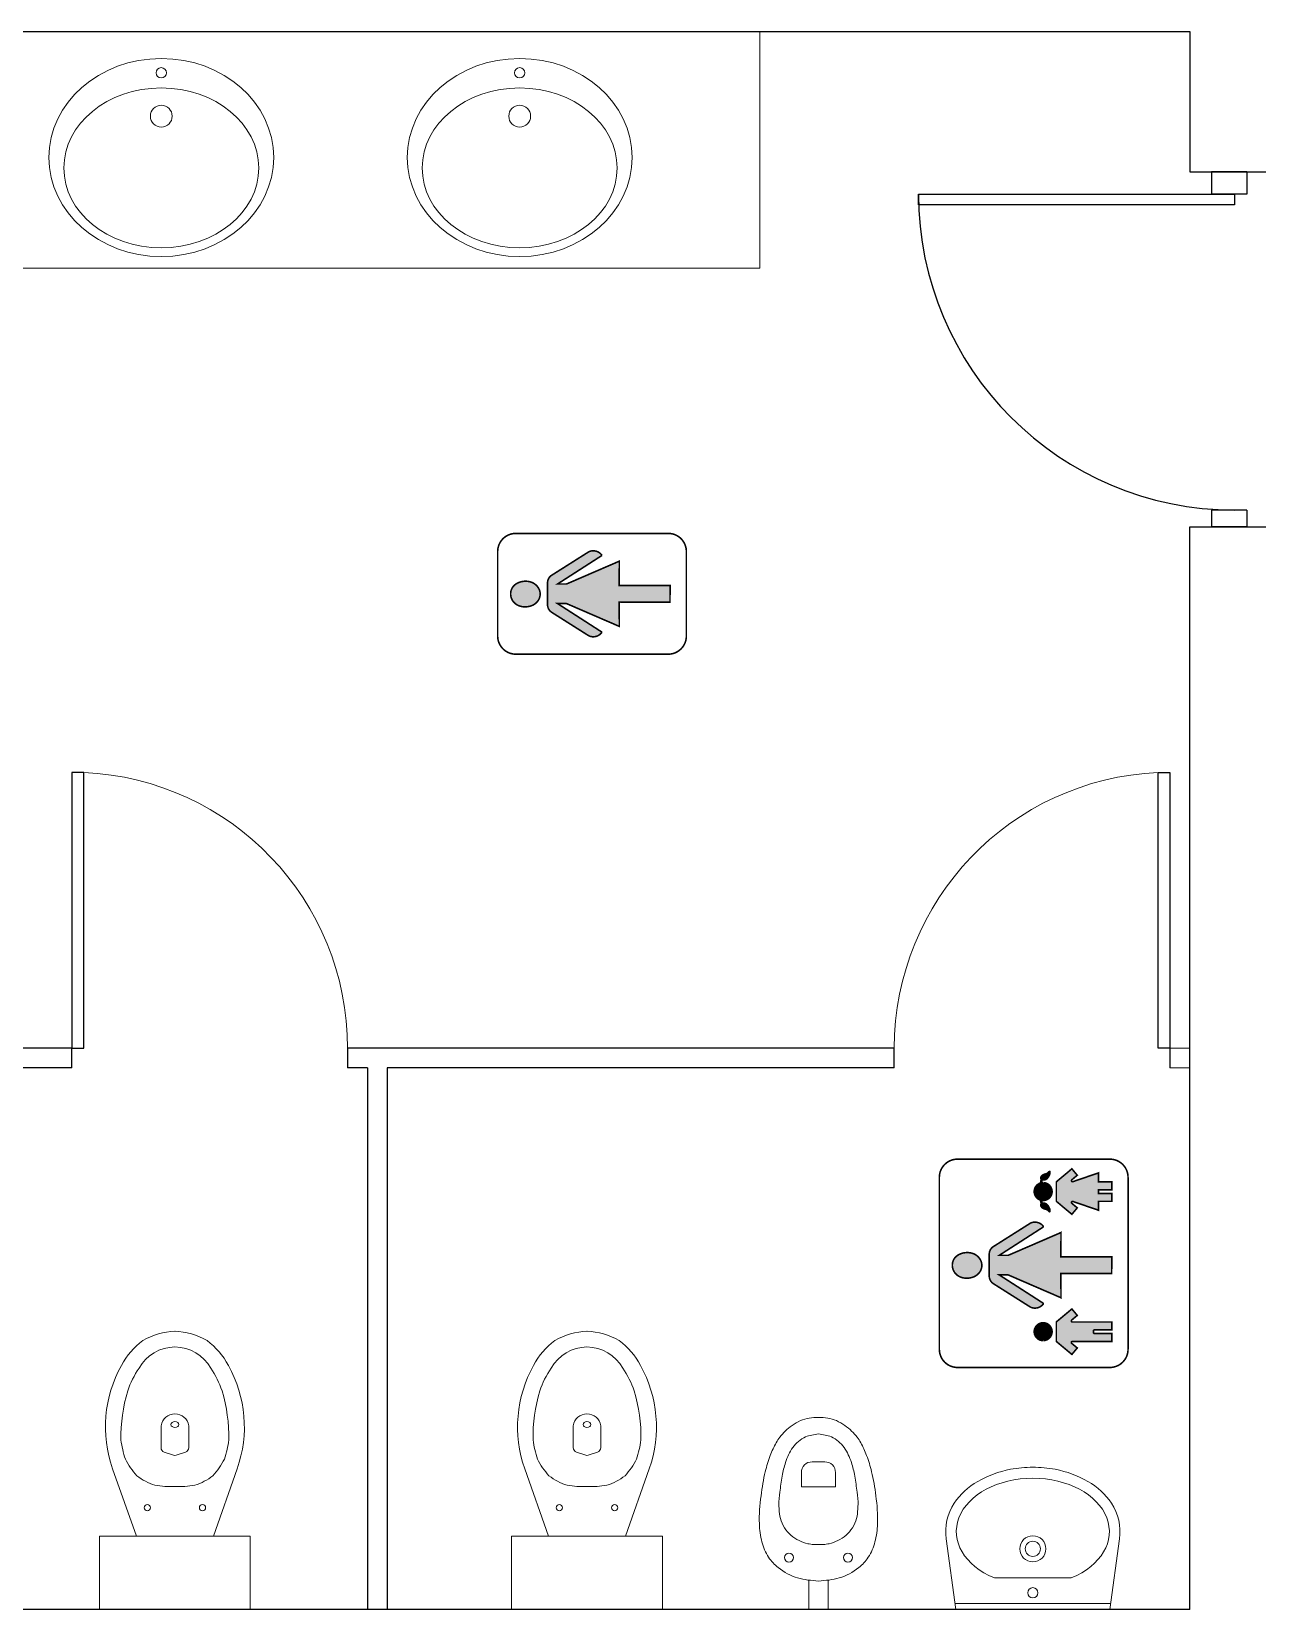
# Model space of a CAD drawing. Header units: inches. Extents: x -2770 to 3095, y -2847 to 3009.
# Drawn here: x 38.742 to 40.296, y 107.887 to 109.887 of the extents above; entities that cross this region are included whole.
import ezdxf

# ---------------------------------------------------------------- set-up
doc = ezdxf.new("R2010")
doc.units = ezdxf.units.IN
doc.header["$LTSCALE"] = 0.1
doc.header["$MEASUREMENT"] = 0
for name, color, linetype, lineweight in [('ARREDI attrezzature - furniture', 175, 'Continuous', 9), ('PORTE finestre - doors windows', 252, 'Continuous', 5), ('SIMBOLI bagno MF - bathroom symbols', 7, 'Continuous', 9), ('www.archweb.com', 2, 'Continuous', 5)]:
    doc.layers.add(name, color=color, linetype=linetype, lineweight=lineweight)
for name, color, linetype in [('MURATURA sezioni - wall sections', 7, 'Continuous'), ('PORTE - doors', 2, 'Continuous'), ('SEZIONI medie - small sections', 2, 'Continuous')]:
    doc.layers.add(name, color=color, linetype=linetype)

# ---------------------------------------------------------------- blocks, each defined once
blk = doc.blocks.new('wc - toilet - hr79aw25')
at = {"layer": 'ARREDI attrezzature - furniture'}
for p, q in [((208.8394196400752, 188.0793311576591), (209.0102710246178, 188.0189905126396)), ((208.7858194434432, 187.9564011399235), (208.7303908720134, 187.9564011399235)), ((208.8052789029027, 187.9246443831663), (208.7971707947947, 187.9482930318156)), ((208.7858194434432, 187.8864011399238), (208.7303908720134, 187.8864011399238)), ((208.8052789029027, 187.9181578966801), (208.7971707947947, 187.8945092480318)), ((208.8394196400752, 187.7634711221873), (209.0102710246178, 187.8238117672069))]:
    blk.add_line(p, q, dxfattribs=at)
for points in [[(208.4903782395452, 187.9210119997771, -0.11053532905566), (208.5143885888303, 188.0029413903232, -0.1078485681055612), (208.5775113351176, 188.0569100495588, -0.2157051437300019), (208.8394196400752, 188.0793311576591, -0.1354356764874474)], [(208.5306969748092, 187.9214011399237, -0.2676332337645757), (208.5847742485259, 188.0124011399231, -0.07321322533278223), (208.6421160049033, 188.0409040730503, -0.07627122349713159), (208.7665279687101, 188.0582894175924, -0.04877656405505085), (208.8148908720143, 188.046974823472, -0.06896676380324965), (208.8572975384816, 188.0178192813766, -0.08761817210637547), (208.8814653798911, 187.9720201211359, -0.0495298298855326), (208.8843908720139, 187.9214011399237)], [(208.4903782395452, 187.9217902800703, 0.11053532905566), (208.5143885888303, 187.8398608895233, 0.1078485681055612), (208.5775113351176, 187.7858922302877, 0.2157051437300019), (208.8394196400752, 187.7634711221873, 0.1354356764874474)], [(208.5306969748092, 187.9214011399237, 0.2676332337645757), (208.5847742485259, 187.8304011399233, 0.07321322533278223), (208.6421160049033, 187.8018982067971, 0.07627122349713159), (208.7665279687101, 187.784512862255, 0.04877656405505085), (208.8148908720143, 187.7958274563745, 0.06896676380324965), (208.8572975384816, 187.8249829984708, 0.08761817210637547), (208.8814653798911, 187.8707821587115, 0.0495298298855326), (208.8843908720139, 187.9214011399237)]]:
    blk.add_lwpolyline(points, format="xyb", dxfattribs=at)
blk.add_lwpolyline([(209.1961908720152, 188.1125122686045), (209.1961908720152, 187.7302900112428), (209.0102710246178, 187.7302900112428), (209.0102710246178, 188.1125122686045)], close=True, dxfattribs=at)
for centre in [(208.938390872014, 187.9914011399234), (208.938390872014, 187.8514011399231)]:
    blk.add_circle(centre, 0.008, dxfattribs=at)
for centre, radius, start, end in [((208.7358075386803, 187.9214011399237), 0.03541666666666667, 98.797410709983, 261.202589290017), ((208.7858194434432, 187.9444011399229), 0.012, 18.92464441604108, 90), ((208.7958194434434, 187.9214011399237), 0.01, 341.0753555839589, 18.92464441604108), ((208.7858194434432, 187.8984011399235), 0.012, 270, 341.0753555839589)]:
    blk.add_arc(centre, radius, start, end, dxfattribs=at)
at = {"layer": 'ARREDI attrezzature - furniture', "extrusion": (0, 0, -1)}
blk.add_ellipse((208.727466257071, 187.9214011399237), major_axis=(1.290993372281309e-13, 0.01000000000021828), ratio=0.7499999999772626, start_param=3.141592653602896, end_param=9.424777960782482, dxfattribs=at)
blk = doc.blocks.new('wc bambini - children - ul78aw25')
at = {"layer": 'ARREDI attrezzature - furniture'}
for p, q in [((209.470527017736, 188.4984303653139), (209.3961908772031, 188.4984303653139)), ((209.7072058254895, 188.4303994907221), (209.7072058254895, 188.5169842402025)), ((209.7072058254895, 188.5169842402025), (209.7430943115117, 188.5169842402025)), ((209.7704704071434, 188.4577755863538), (209.7704704071434, 188.4896081445709)), ((209.470527017736, 188.4489533656107), (209.3961908772864, 188.4489533656107)), ((209.7072058254895, 188.4303994907221), (209.7430943115117, 188.4303994907221))]:
    blk.add_line(p, q, dxfattribs=at)
for centre in [(209.5275833127804, 188.5485303998652), (209.5275833127804, 188.3988533310595)]:
    blk.add_circle(centre, 0.01121176331478722, dxfattribs=at)
for centre, start, end in [((209.7430943115117, 188.4896081445709), 0, 90), ((209.7430943115117, 188.4577755863538), 270, 0)]:
    blk.add_arc(centre, 0.02737609563168558, start, end, dxfattribs=at)
for points in [[(209.4681675275071, 188.4736918654619), (209.4760877626936, 188.5265413666117), (209.5023129017921, 188.5757369422926), (209.5285380408907, 188.6001004705503), (209.5674074852135, 188.616967426334), (209.6133014963399, 188.623526827564), (209.6844992015142, 188.6192572556059), (209.7454505396986, 188.6085279673468), (209.7867051755522, 188.5957685622838), (209.8188766519476, 188.5808810833602), (209.8326411799859, 188.5718840533375), (209.8484245734523, 188.5577456734257), (209.8625562065585, 188.5406695122048), (209.8748525267706, 188.5191864796504), (209.8814830079833, 188.4970929765919), (209.8830736549806, 188.4736918654626)], [(209.8411815423098, 188.4736918654623), (209.8335051232399, 188.5064521951892), (209.8064841649375, 188.5387083773714), (209.7690233021933, 188.5571405194509), (209.734325924821, 188.5657421325893), (209.6937945227749, 188.5715790174551), (209.661246522914, 188.5740365832336), (209.6507780800189, 188.5734198658073), (209.6267562794775, 188.570341993945), (209.6031129852223, 188.5595898446087), (209.5846896077804, 188.5439225637152), (209.5705649853614, 188.5224183979559), (209.5628885662914, 188.5009142321966), (209.56073918878, 188.4858614092043), (209.56073918878, 188.4736918654623)], [(209.4681675275071, 188.4736918654623), (209.4760877626937, 188.4208423643126), (209.5023129017923, 188.3716467886317), (209.5285380408909, 188.3472832603741), (209.5674074852138, 188.3304163045905), (209.6133014963401, 188.3238569033605), (209.6844992015145, 188.3281264753187), (209.7454505396989, 188.338855763578), (209.7867051755524, 188.351615168641), (209.8188766519478, 188.3665026475647), (209.8326411799861, 188.3754996775874), (209.8484245734524, 188.3896380574993), (209.8625562065586, 188.4067142187201), (209.8748525267707, 188.4281972512745), (209.8814830079833, 188.450290754333), (209.8830736549806, 188.4736918654623)], [(209.8411815423098, 188.4736918654623), (209.8335051232399, 188.4409315357355), (209.8064841649375, 188.4086753535532), (209.7690233021933, 188.3902432114738), (209.734325924821, 188.3816415983354), (209.6937945227749, 188.3758047134696), (209.661246522914, 188.373347147691), (209.6507780800189, 188.3739638651173), (209.6267562794775, 188.3770417369797), (209.6031129852223, 188.387793886316), (209.5846896077804, 188.4034611672095), (209.5705649853614, 188.4249653329688), (209.5628885662914, 188.4464694987281), (209.56073918878, 188.4615223217203), (209.56073918878, 188.4736918654623)]]:
    blk.add_spline(points, degree=3, dxfattribs=at)
blk = doc.blocks.new('lavabo bambino - washbasin for children - ku51aw25')
at = {"layer": 'ARREDI attrezzature - furniture'}
for p, q in [((209.3961908776431, 188.1255580965946), (209.5754805169386, 188.1497864593986)), ((209.3961908776431, 187.7345950080982), (209.3961908776431, 188.1255580965946)), ((209.4111908776431, 187.7325679782961), (209.4111908776431, 188.1275851263967)), ((209.476466926652, 187.8326391091666), (209.476466926652, 188.0275139955261)), ((209.3961908776431, 187.7345950080982), (209.5754805169386, 187.7103666452942))]:
    blk.add_line(p, q, dxfattribs=at)
for centre, radius in [((209.5499083527574, 187.9300765523464), 0.0331239307235478), ((209.4385216538067, 187.9300765523464), 0.01287388744344753), ((209.5499083527574, 187.9300765523464), 0.01912589857687408)]:
    blk.add_circle(centre, radius, dxfattribs=at)
blk.add_ellipse((209.5935277601802, 187.9300765523464), major_axis=(-1.187978620782781e-17, -0.1940116320248251), ratio=0.6977498259646806, start_param=5.23855858548205, end_param=10.46940468246692, dxfattribs=at)
for points in [[(209.5754805169386, 188.1497864593986), (209.6065579881501, 188.1540780463172), (209.6388974073568, 188.1472188804323), (209.7095627695626, 188.1001999222619), (209.739910548872, 188.046589351253), (209.7549410846712, 187.9682342188443), (209.756641978473, 187.9491541729519), (209.756564076301, 187.9300765523464)], [(209.5754805169386, 187.7103666452942), (209.6065579881501, 187.7060750583756), (209.6388974073568, 187.7129342242605), (209.7095627695626, 187.759953182431), (209.739910548872, 187.8135637534398), (209.7549410846712, 187.8919188858485), (209.756641978473, 187.9109989317409), (209.756564076301, 187.9300765523464)]]:
    blk.add_open_spline(points, degree=3, knots=[6.179534879305331, 6.179534879305331, 6.179534879305331, 6.179534879305331, 6.717838661672852, 6.717838661672852, 7.58568924589436, 7.58568924589436, 7.85421153473782, 7.85421153473782, 7.85421153473782, 7.85421153473782], dxfattribs=at)
blk = doc.blocks.new('porta - door - bi86aw25')
at = {"layer": 'PORTE - doors', "color": 2}
for p, q in [((-0.407796000975523, 0.7356992525462545), (-0.407796000975523, 1.625699252546241)), ((-0.407796000975523, 1.625699252546241), (-0.3777960009754935, 1.625699252546241)), ((-0.3777960009754935, 1.625699252546241), (-0.3777960009754935, 0.7356992525462545)), ((-1.2677960009755, 0.8006992525462522), (-1.315165703706043, 0.8006992525462522)), ((-1.315165703706043, 0.7006992525462579), (-1.315165703706043, 0.8006992525462522)), ((-1.2677960009755, 0.7006992525462579), (-1.267796000975443, 0.8006992525462522)), ((-0.3777960009754935, 0.7006992525462579), (-0.3777960009754935, 0.8006992525462522)), ((-0.3151657037060432, 0.8006992525462523), (-0.3777960009754935, 0.8006992525462522)), ((-0.3151657037060431, 0.7006992525462579), (-0.3151657037060431, 0.8006992525462522)), ((-0.3777960009754935, 0.7356992525462545), (-0.407796000975523, 0.7356992525462545)), ((-1.2677960009755, 0.7006992525462579), (-1.315165703706043, 0.7006992525462579)), ((-0.3151657037060432, 0.700699252546258), (-0.3777960009754935, 0.7006992525462579))]:
    blk.add_line(p, q, dxfattribs=at)
at = {"layer": 'PORTE - doors', "color": 251}
blk.add_arc((-0.3777960009754932, 0.7356992525462542), 0.8899999999999866, 90.00000000000001, 180, dxfattribs=at)
blk = doc.blocks.new('simbolo bagno donna - bathroom symbol for woman ©Archweb')
at = {"layer": 'SIMBOLI bagno MF - bathroom symbols', "true_color": 0x919191, "transparency": 33554687}
h = blk.add_hatch(color=252, dxfattribs=at)
h.dxf.hatch_style = 1
h.paths.add_polyline_path([(211.9957991380709, 189.1123829886561), (211.9957991380709, 189.135208398534), (212.0682457642215, 189.0225442275824, 0.358912145257926), (212.0775654850999, 189.0558617284591), (212.0180155933373, 189.1499966181522, 0.2571400307765803), (211.9986312812227, 189.1606714113306), (211.9431985476432, 189.1606714113306, 0.2571400307765803), (211.9238142355286, 189.1499966181522), (211.8642643437659, 189.0558617284591, 0.3589121452579233), (211.8735840646444, 189.0225442275824), (211.946030690795, 189.135208398534), (211.946030690795, 189.1123829886561), (211.888206319105, 188.9785753636397), (211.9499870951741, 188.9791840412364), (211.9498856489081, 188.8501443907277), (211.9919443601487, 188.8499151879414), (211.9918427336918, 188.9791840412364), (212.0536235097609, 188.9785753636397)])
h.paths.add_polyline_path([(212.0024530515057, 189.2219885813763), (212.0018210387206, 189.2259263477092), (212.0008605939855, 189.2297708885811), (211.99957692296, 189.233479818591), (211.9979752313042, 189.2370107523378), (211.9960607246778, 189.2403213044201), (211.993838608741, 189.2433690894371), (211.9913140891534, 189.2461117219874), (211.9885036325974, 189.248499238029), (211.9854810696032, 189.2504709920936), (211.9822899539163, 189.2520262664232), (211.9789673073862, 189.2531711090177), (211.9755501518627, 189.2539115678774), (211.9720755091952, 189.2542536910025), (211.9685804012334, 189.2542035263934), (211.9651018498269, 189.25376712205), (211.9616768768252, 189.2529505259727), (211.958342504078, 189.2517597861615), (211.9551357534349, 189.2502009506168), (211.9520936467454, 189.2482800673387), (211.9492532058592, 189.2460031843274), (211.9466514526258, 189.2433763495829), (211.9443254088949, 189.2404056111059), (211.9423242668508, 189.2371233449928), (211.9406904325599, 189.2336142818159), (211.9394199412844, 189.2299227528865), (211.9385074031037, 189.226091113469), (211.9379474280969, 189.2221617188277), (211.9377346263431, 189.2181769242267), (211.9378636079216, 189.2141790849304), (211.9383289829117, 189.2102105562028), (211.9391253613924, 189.2063136933084), (211.940247353443, 189.2025308515114), (211.9416895691427, 189.1989043860759), (211.9434466185706, 189.1954766522663), (211.9455131118059, 189.1922900053469), (211.947883658928, 189.1893868005817), (211.9505528700159, 189.1868093932351), (211.9534776869465, 189.1845896815659), (211.9565931521851, 189.1827406901469), (211.9598618670695, 189.1812766141443), (211.9632464335434, 189.1802116488326), (211.9667094535507, 189.1795599894863), (211.9702363291608, 189.1793343728402), (211.9737601180705, 189.1795601098181), (211.9772174027639, 189.180220218189), (211.980595475581, 189.1812962677506), (211.9838594478997, 189.1827684073685), (211.986974431098, 189.1846167859088), (211.9899055365539, 189.1868215522375), (211.9926178756453, 189.1893628552202), (211.9950765597502, 189.1922208437231), (211.9972437709642, 189.1953742778356), (211.9990565403076, 189.1987778311632), (212.0005044380815, 189.2023848568377), (212.0015926699459, 189.2061529694582), (212.0023264415606, 189.2100397836234), (212.0027109585855, 189.2140029139323), (212.0027514266806, 189.2179999749836)])
at = {"layer": 'SIMBOLI bagno MF - bathroom symbols', "const_width": 0.004}
for points in [[(211.8178099798871, 189.2411216721276, -0.4142135623730951), (211.8638520160677, 189.2871637083082), (212.0779779929891, 189.2871637083082, -0.4142135623730563), (212.1240200291697, 189.2411216721276), (212.1240200291697, 188.8547017954089, -0.4142135623730951), (212.0779779929891, 188.8086597592284), (211.8638520160677, 188.8086597592284, -0.4142135623730951), (211.8178099798871, 188.8547017954089), (211.8178099798871, 189.2411216721276, -0.4142135623730951)], [(211.9957991380709, 189.1123829886561), (211.9957991380709, 189.135208398534), (212.0682457642215, 189.0225442275824, 0.3589121452579266), (212.0775654850999, 189.0558617284591), (212.0180155933373, 189.1499966181522, 0.2571400307765264), (211.9986312812227, 189.1606714113306), (211.9431985476432, 189.1606714113306, 0.2571400307765265), (211.9238142355286, 189.1499966181522), (211.8642643437659, 189.0558617284591, 0.3589121452579239), (211.8735840646444, 189.0225442275824), (211.946030690795, 189.135208398534), (211.946030690795, 189.1123829886561), (211.888206319105, 188.9785753636397), (211.9499870951741, 188.9791840412364), (211.9498856489081, 188.8501443907277), (211.9919443601487, 188.8499151879414), (211.9918427336918, 188.9791840412364), (212.0536235097609, 188.9785753636397)]]:
    blk.add_lwpolyline(points, format="xyb", close=True, dxfattribs=at)
blk.add_lwpolyline([(211.9702585101227, 189.1793357937719), (211.9737601180705, 189.1795601098181), (211.9772174027639, 189.180220218189), (211.980595475581, 189.1812962677506), (211.9838594478997, 189.1827684073685), (211.986974431098, 189.1846167859088), (211.9899055365539, 189.1868215522375), (211.9926178756453, 189.1893628552202), (211.9950765597502, 189.1922208437231), (211.9972437709642, 189.1953742778356), (211.9990565403076, 189.1987778311632), (212.0005044380815, 189.2023848568377), (212.0015926699459, 189.2061529694582), (212.0023264415606, 189.2100397836234), (212.0027109585855, 189.2140029139323), (212.0027514266806, 189.2179999749836), (212.0024530515057, 189.2219885813763), (212.0018210387206, 189.2259263477092), (212.0008605939855, 189.2297708885811), (211.99957692296, 189.233479818591), (211.9979752313042, 189.2370107523378), (211.9960607246778, 189.2403213044201), (211.993838608741, 189.2433690894371), (211.9913140891534, 189.2461117219874), (211.9885036325974, 189.248499238029), (211.9854810696032, 189.2504709920936), (211.9822899539163, 189.2520262664232), (211.9789673073862, 189.2531711090177), (211.9755501518627, 189.2539115678774), (211.9720755091952, 189.2542536910025), (211.9685804012334, 189.2542035263934), (211.9651018498269, 189.25376712205), (211.9616768768252, 189.2529505259727), (211.958342504078, 189.2517597861615), (211.9551357534349, 189.2502009506168), (211.9520936467454, 189.2482800673387), (211.9492532058592, 189.2460031843274), (211.9466514526258, 189.2433763495829), (211.9443254088949, 189.2404056111059), (211.9423242668508, 189.2371233449928), (211.9406904325599, 189.2336142818159), (211.9394199412844, 189.2299227528865), (211.9385074031037, 189.226091113469), (211.9379474280969, 189.2221617188277), (211.9377346263431, 189.2181769242267), (211.9378636079216, 189.2141790849304), (211.9383289829117, 189.2102105562028), (211.9391253613924, 189.2063136933084), (211.940247353443, 189.2025308515114), (211.9416895691427, 189.1989043860759), (211.9434466185706, 189.1954766522663), (211.9455131118059, 189.1922900053469), (211.947883658928, 189.1893868005817), (211.9505528700159, 189.1868093932351), (211.9534776869465, 189.1845896815659), (211.9565931521851, 189.1827406901469), (211.9598618670695, 189.1812766141443), (211.9632464335434, 189.1802116488326), (211.9667094535507, 189.1795599894863), (211.9702135290352, 189.1793358313798)], dxfattribs=at)
blk = doc.blocks.new('simbolo bagno donna e bambini - bathroom symbol for woman and children ©Archweb')
at = {"layer": 'SIMBOLI bagno MF - bathroom symbols', "true_color": 0x919191, "transparency": 33554687}
h = blk.add_hatch(color=252, dxfattribs=at)
h.dxf.hatch_style = 1
h.paths.add_polyline_path([(210.2977012991885, 188.1134576398205), (210.2960996075327, 188.1169885735673), (210.2941851009063, 188.1202991256496), (210.2919629849694, 188.1233469106666), (210.2894384653819, 188.1260895432169), (210.2866280088259, 188.1284770592585), (210.2836054458317, 188.1304488133231), (210.2804143301447, 188.1320040876527), (210.2770916836147, 188.1331489302472), (210.2736745280912, 188.1338893891069), (210.2701998854237, 188.134231512232), (210.2667047774619, 188.1341813476229), (210.2632262260554, 188.1337449432795), (210.2598012530537, 188.1329283472022), (210.2564668803065, 188.131737607391), (210.2532601296633, 188.1301787718463), (210.2502180229739, 188.1282578885682), (210.2473775820876, 188.1259810055569), (210.2447758288543, 188.1233541708124), (210.2424497851233, 188.1203834323354), (210.2404486430793, 188.1171011662223), (210.2388148087884, 188.1135921030454), (210.2375443175129, 188.109900574116), (210.2366317793322, 188.1060689346985), (210.2360718043253, 188.1021395400572), (210.2358590025716, 188.0981547454562), (210.2359879841501, 188.0941569061599), (210.2364533591401, 188.0901883774323), (210.2372497376209, 188.0862915145379), (210.2383717296715, 188.0825086727409), (210.2398139453711, 188.0788822073054), (210.241570994799, 188.0754544734958), (210.2436374880344, 188.0722678265764), (210.2460080351564, 188.0693646218112), (210.2486772462443, 188.0667872144646), (210.251602063175, 188.0645675027953), (210.2547175284136, 188.0627185113764), (210.2579862432979, 188.0612544353738), (210.2613708097719, 188.0601894700621), (210.2648338297792, 188.0595378107158), (210.2683607053892, 188.0593121940697), (210.271884494299, 188.0595379310476), (210.2753417789924, 188.0601980394185), (210.2787198518095, 188.06127408898), (210.2819838241282, 188.062746228598), (210.2850988073265, 188.0645946071383), (210.2880299127824, 188.0667993734669), (210.2907422518738, 188.0693406764497), (210.2932009359787, 188.0721986649526), (210.2953681471927, 188.0753520990651), (210.2971809165361, 188.0787556523927), (210.29862881431, 188.0823626780672), (210.2997170461744, 188.0861307906877), (210.3004508177891, 188.0900176048529), (210.300835334814, 188.0939807351618), (210.3008758029091, 188.0979777962131), (210.3005774277342, 188.1019664026058), (210.2999454149491, 188.1059041689387), (210.298984970214, 188.1097487098106)])
h = blk.add_hatch(color=252, dxfattribs=at)
h.dxf.hatch_style = 1
h.paths.add_polyline_path([(210.2939235142994, 187.9923608098856), (210.2939235142994, 188.0151862197635), (210.36637014045, 187.9025220488119, 0.3589121452579266), (210.3756898613284, 187.9358395496886), (210.3161399695657, 188.0299744393817, 0.2571400307765803), (210.2967556574512, 188.04064923256), (210.2413229238717, 188.04064923256, 0.2571400307765803), (210.2219386117571, 188.0299744393817), (210.1623887199944, 187.9358395496886, 0.3589121452579233), (210.1717084408729, 187.9025220488119), (210.2441550670235, 188.0151862197635), (210.2441550670235, 187.9923608098856), (210.1863306953335, 187.8585531848692), (210.2481114714026, 187.8591618624659), (210.2480100251366, 187.7301222119572), (210.2900687363772, 187.7298930091709), (210.2899671099203, 187.8591618624659), (210.3517478859894, 187.8585531848692)])
h = blk.add_hatch(color=252, dxfattribs=at)
h.dxf.hatch_style = 1
h.paths.add_polyline_path([(210.0784697167826, 187.9039453842352, 1), (210.1221312865977, 187.9039453842352, 1)])
h = blk.add_hatch(color=252, dxfattribs=at)
h.dxf.hatch_style = 1
h.paths.add_polyline_path([(210.4336993012967, 187.9039453842352, 1), (210.4773608711118, 187.9039453842352, 1)])
h = blk.add_hatch(color=252, dxfattribs=at)
h.dxf.hatch_style = 1
h.paths.add_polyline_path([(210.426047297331, 187.9043928403071), (210.4258584180544, 187.9065571697009), (210.4321349429217, 187.9079774554743, -0.0276800567743951), (210.4316829714057, 187.9104490253606), (210.4248167416017, 187.9088952979854), (210.4238242769836, 187.9093136932991), (210.4228265181946, 187.9096737246056), (210.4223239990577, 187.9098136150037), (210.421818171064, 187.9099170278973), (210.4211532997897, 187.909984981451), (210.4207941484611, 187.9099858673566), (210.4202772002395, 187.9099445004614), (210.4197605091771, 187.9098563255058), (210.4192470735506, 187.9097251521052), (210.4187398916371, 187.9095547898748), (210.4182419617138, 187.9093490484301), (210.4177562820575, 187.9091117373865), (210.4172858509453, 187.9088466663594), (210.416995521127, 187.9086650951475), (210.4164012086514, 187.908247341321), (210.4159881176131, 187.9079170415686), (210.4152175486726, 187.9072008087879), (210.4145171277895, 187.9064177645571), (210.4138820516148, 187.9055767483774), (210.413232556159, 187.904560123461), (210.4127891649461, 187.903756402237), (210.4123253450018, 187.9027967244153), (210.4119154242237, 187.901818693417), (210.4115587717077, 187.9008334373832), (210.411152740229, 187.899481904734), (210.4110013422261, 187.8988849830589), (210.4107769931153, 187.8979316652481), (210.410545910571, 187.8969837512097), (210.410271969743, 187.8960326801816), (210.4099190457808, 187.8950698914022), (210.4097016761089, 187.8945814276177), (210.4094510138346, 187.8940868241096), (210.4091625433518, 187.8935850107828), (210.4088317490541, 187.893074917542), (210.4083866987527, 187.8924684195825), (210.4080271420112, 187.892026260583), (210.4070740435715, 187.890955815249), (210.4060974239684, 187.889906947695), (210.4056410649829, 187.8894047113016), (210.4052277512093, 187.8889247962125), (210.4048737911485, 187.8884728447142), (210.4045954933015, 187.8880544990931), (210.4044898141147, 187.8878596917009), (210.4044091661692, 187.8876754016355), (210.4043555880276, 187.8875023341826), (210.4043311182525, 187.887341194628), (210.4043377954066, 187.8871926882575), (210.4043776580524, 187.8870575203569), (210.4044527447525, 187.886936396212), (210.4046154384769, 187.8867952273689), (210.4047164409905, 187.8867390221713), (210.4049045880332, 187.8866630140344), (210.405124594949, 187.8866009051545), (210.4053714655787, 187.8865515895932), (210.4059258133428, 187.8864869146707), (210.4065276620516, 187.8864601417577), (210.4069611993919, 187.8864592810258), (210.4077288404732, 187.886487672943), (210.4088567172141, 187.886600848685), (210.4099203644165, 187.8867900050481), (210.4109313125568, 187.8870459350065), (210.4119010921117, 187.8873594315344), (210.4128412335575, 187.8877212876059), (210.413763267371, 187.8881222961952), (210.414549266504, 187.8884908526165), (210.4165106046194, 187.8894891248167), (210.4174206737083, 187.8899998806236), (210.4183214872819, 187.890543983126), (210.419209041136, 187.8911250315695), (210.4200793310663, 187.8917466251993), (210.4205151813142, 187.8920803622082), (210.4217481816582, 187.8931227882514), (210.4225282784433, 187.8938764045865), (210.4232573891721, 187.8946711591867), (210.4239243992739, 187.8955051077188), (210.4245181941782, 187.8963763058499), (210.4250276593146, 187.897282809247), (210.4254416801125, 187.8982226735771), (210.4255828739432, 187.8986221318562), (210.4257500015614, 187.8991938847578), (210.4259560309936, 187.9001933200704), (210.4260741182588, 187.9012169688614), (210.4261189203849, 187.902260795551), (210.4261050943997, 187.9033207645595)])
h = blk.add_hatch(color=252, dxfattribs=at)
h.dxf.hatch_style = 1
h.paths.add_polyline_path([(210.4850128750775, 187.9043928403071), (210.4852017543541, 187.9065571697009), (210.4789252294867, 187.9079774554743, 0.0276800567743951), (210.4793772010028, 187.9104490253606), (210.4862434308067, 187.9088952979854), (210.4872358954249, 187.9093136932991), (210.4882336542138, 187.9096737246056), (210.4887361733507, 187.9098136150037), (210.4892420013444, 187.9099170278973), (210.4899068726187, 187.909984981451), (210.4902660239473, 187.9099858673566), (210.4907829721689, 187.9099445004614), (210.4912996632314, 187.9098563255058), (210.4918130988579, 187.9097251521052), (210.4923202807713, 187.9095547898748), (210.4928182106947, 187.9093490484301), (210.493303890351, 187.9091117373865), (210.4937743214632, 187.9088466663594), (210.4940646512814, 187.9086650951475), (210.4946589637571, 187.908247341321), (210.4950720547954, 187.9079170415686), (210.4958426237359, 187.9072008087879), (210.496543044619, 187.9064177645571), (210.4971781207936, 187.9055767483774), (210.4978276162494, 187.904560123461), (210.4982710074623, 187.903756402237), (210.4987348274066, 187.9027967244153), (210.4991447481848, 187.901818693417), (210.4995014007007, 187.9008334373832), (210.4999074321795, 187.899481904734), (210.5000588301824, 187.8988849830589), (210.5002831792931, 187.8979316652481), (210.5005142618374, 187.8969837512097), (210.5007882026655, 187.8960326801816), (210.5011411266276, 187.8950698914022), (210.5013584962995, 187.8945814276177), (210.5016091585738, 187.8940868241096), (210.5018976290567, 187.8935850107828), (210.5022284233544, 187.893074917542), (210.5026734736557, 187.8924684195825), (210.5030330303973, 187.892026260583), (210.503986128837, 187.890955815249), (210.5049627484401, 187.889906947695), (210.5054191074256, 187.8894047113016), (210.5058324211992, 187.8889247962125), (210.5061863812599, 187.8884728447142), (210.5064646791069, 187.8880544990931), (210.5065703582937, 187.8878596917009), (210.5066510062392, 187.8876754016355), (210.5067045843808, 187.8875023341826), (210.5067290541559, 187.887341194628), (210.5067223770019, 187.8871926882575), (210.5066825143561, 187.8870575203569), (210.5066074276559, 187.886936396212), (210.5064447339315, 187.8867952273689), (210.506343731418, 187.8867390221713), (210.5061555843752, 187.8866630140344), (210.5059355774594, 187.8866009051545), (210.5056887068297, 187.8865515895932), (210.5051343590657, 187.8864869146707), (210.5045325103569, 187.8864601417577), (210.5040989730166, 187.8864592810258), (210.5033313319352, 187.886487672943), (210.5022034551943, 187.886600848685), (210.501139807992, 187.8867900050481), (210.5001288598516, 187.8870459350065), (210.4991590802967, 187.8873594315344), (210.4982189388509, 187.8877212876059), (210.4972969050375, 187.8881222961952), (210.4965109059044, 187.8884908526165), (210.4945495677891, 187.8894891248167), (210.4936394987002, 187.8899998806236), (210.4927386851265, 187.890543983126), (210.4918511312724, 187.8911250315695), (210.4909808413421, 187.8917466251993), (210.4905449910943, 187.8920803622082), (210.4893119907503, 187.8931227882514), (210.4885318939651, 187.8938764045865), (210.4878027832363, 187.8946711591867), (210.4871357731346, 187.8955051077188), (210.4865419782302, 187.8963763058499), (210.4860325130938, 187.897282809247), (210.4856184922959, 187.8982226735771), (210.4854772984652, 187.8986221318562), (210.485310170847, 187.8991938847578), (210.4851041414148, 187.9001933200704), (210.4849860541496, 187.9012169688614), (210.4849412520235, 187.902260795551), (210.4849550780088, 187.9033207645595)])
h = blk.add_hatch(color=252, dxfattribs=at)
h.dxf.hatch_style = 1
h.paths.add_polyline_path([(210.1260845338032, 187.8692341589481, 0.222281454358791), (210.1232018311202, 187.8705823126233), (210.1003005016902, 187.8705823126234), (210.0773991722601, 187.8705823126233, 0.2222814543587724), (210.0745164695771, 187.8692341589481), (210.0426435719154, 187.8310764973015), (210.0589968769334, 187.8174166660965), (210.0707499375119, 187.8314872195061, -0.7010412850654251), (210.0756425753779, 187.8297126396228), (210.0756425753779, 187.7300076105641), (210.0956425753779, 187.7300076105641), (210.0956425753778, 187.7736445902703, -0.4142135623732859), (210.0984107180232, 187.7764127329156), (210.1021902853572, 187.7764127329156, -0.4142135623732859), (210.1049584280025, 187.7736445902703), (210.1049584280024, 187.7300076105641), (210.1249584280025, 187.7300076105641), (210.1249584280025, 187.8297126396228, -0.7010412850654277), (210.1298510658685, 187.8314872195061), (210.1416041264469, 187.8174166660965), (210.1579574314649, 187.8310764973015)])
h = blk.add_hatch(color=252, dxfattribs=at)
h.dxf.hatch_style = 1
h.paths.add_polyline_path([(210.4813141183173, 187.8692341589481, 0.2222814543587721), (210.4784314156343, 187.8705823126233), (210.4555300862042, 187.8705823126234), (210.4326287567741, 187.8705823126233, 0.2222814543587915), (210.4297460540912, 187.8692341589481), (210.3978731564295, 187.8310764973015), (210.4142264614475, 187.8174166660965), (210.4257114886765, 187.8311663347856, -0.8320302125962599), (210.430454605219, 187.8284942939963), (210.408099510289, 187.7632663516466), (210.4308721598919, 187.7632663516466), (210.4308721598919, 187.7300076105641), (210.4508721598919, 187.7300076105641), (210.4508721598919, 187.7632663516466), (210.4601880125165, 187.7632663516466), (210.4601880125165, 187.7300076105641), (210.4801880125165, 187.7300076105641), (210.4801880125165, 187.7632663516466), (210.5029606621194, 187.7632663516466), (210.4806055671895, 187.8284942939963, -0.8320302125962601), (210.485348683732, 187.8311663347856), (210.496833710961, 187.8174166660965), (210.5131870159789, 187.8310764973015)])
at = {"layer": 'SIMBOLI bagno MF - bathroom symbols', "const_width": 0.004}
for points in [[(210.0096101068919, 188.1210994933571, -0.4142135623730951), (210.0556521430725, 188.1671415295377), (210.4916733580843, 188.1671415295377, -0.4142135623730563), (210.5377153942648, 188.1210994933571), (210.5377153942648, 187.7346796166384, -0.4142135623730951), (210.4916733580843, 187.6886375804579), (210.0556521430725, 187.6886375804579, -0.4142135623730951), (210.0096101068919, 187.7346796166384), (210.0096101068919, 188.1210994933571, -0.4142135623730951)], [(210.2939235142994, 187.9923608098856), (210.2939235142994, 188.0151862197635), (210.3649056745774, 187.9047994886622, 0.4563985018933627), (210.3686119222846, 187.9042658109981, 0.3297017365689119), (210.3756898613284, 187.9358395496886), (210.3161399695657, 188.0299744393816, 0.2571400307765264), (210.2967556574512, 188.04064923256), (210.2413229238716, 188.04064923256, 0.2571400307765265), (210.2219386117571, 188.0299744393816), (210.1623887199944, 187.9358395496886, 0.3297017365672069), (210.1694666590382, 187.9042658109981, 0.4563985018918557), (210.1731729067454, 187.9047994886622), (210.2441550670235, 188.0151862197635), (210.2441550670235, 187.9923608098856), (210.1863306953335, 187.8585531848692), (210.2481114714026, 187.8591618624659), (210.2480100251366, 187.7301222119572), (210.2900687363772, 187.7298930091709), (210.2899671099203, 187.8591618624659), (210.3517478859894, 187.8585531848692)]]:
    blk.add_lwpolyline(points, format="xyb", close=True, dxfattribs=at)
for points in [[(210.2683828863512, 188.0593136150014), (210.271884494299, 188.0595379310476), (210.2753417789924, 188.0601980394185), (210.2787198518095, 188.06127408898), (210.2819838241282, 188.062746228598), (210.2850988073265, 188.0645946071383), (210.2880299127824, 188.0667993734669), (210.2907422518738, 188.0693406764497), (210.2932009359787, 188.0721986649526), (210.2953681471927, 188.0753520990651), (210.2971809165361, 188.0787556523927), (210.29862881431, 188.0823626780672), (210.2997170461744, 188.0861307906877), (210.3004508177891, 188.0900176048529), (210.300835334814, 188.0939807351618), (210.3008758029091, 188.0979777962131), (210.3005774277342, 188.1019664026058), (210.2999454149491, 188.1059041689387), (210.298984970214, 188.1097487098106), (210.2977012991885, 188.1134576398205), (210.2960996075327, 188.1169885735673), (210.2941851009063, 188.1202991256496), (210.2919629849694, 188.1233469106666), (210.2894384653819, 188.1260895432169), (210.2866280088259, 188.1284770592585), (210.2836054458317, 188.1304488133231), (210.2804143301447, 188.1320040876527), (210.2770916836147, 188.1331489302472), (210.2736745280912, 188.1338893891069), (210.2701998854237, 188.134231512232), (210.2667047774619, 188.1341813476229), (210.2632262260554, 188.1337449432795), (210.2598012530537, 188.1329283472022), (210.2564668803065, 188.131737607391), (210.2532601296633, 188.1301787718463), (210.2502180229739, 188.1282578885682), (210.2473775820876, 188.1259810055569), (210.2447758288543, 188.1233541708124), (210.2424497851233, 188.1203834323354), (210.2404486430793, 188.1171011662223), (210.2388148087884, 188.1135921030454), (210.2375443175129, 188.109900574116), (210.2366317793322, 188.1060689346985), (210.2360718043253, 188.1021395400572), (210.2358590025716, 188.0981547454562), (210.2359879841501, 188.0941569061599), (210.2364533591401, 188.0901883774323), (210.2372497376209, 188.0862915145379), (210.2383717296715, 188.0825086727409), (210.2398139453711, 188.0788822073054), (210.241570994799, 188.0754544734958), (210.2436374880344, 188.0722678265764), (210.2460080351564, 188.0693646218112), (210.2486772462443, 188.0667872144646), (210.251602063175, 188.0645675027953), (210.2547175284136, 188.0627185113764), (210.2579862432979, 188.0612544353738), (210.2613708097719, 188.0601894700621), (210.2648338297792, 188.0595378107158), (210.2683379052637, 188.0593136526093)], [(210.4330355689439, 187.9107550983996), (210.4248167416017, 187.9088952979854), (210.4238242769836, 187.9093136932991), (210.4228265181946, 187.9096737246056), (210.4223239990577, 187.9098136150037), (210.421818171064, 187.9099170278973), (210.4211532997897, 187.909984981451), (210.4207941484611, 187.9099858673566), (210.4202772002395, 187.9099445004614), (210.4197605091771, 187.9098563255058), (210.4192470735506, 187.9097251521052), (210.4187398916371, 187.9095547898748), (210.4182419617138, 187.9093490484301), (210.4177562820575, 187.9091117373865), (210.4172858509453, 187.9088466663594), (210.416995521127, 187.9086650951475), (210.4164012086514, 187.908247341321), (210.4159881176131, 187.9079170415686), (210.4152175486726, 187.9072008087879), (210.4145171277895, 187.9064177645571), (210.4138820516148, 187.9055767483774), (210.413232556159, 187.904560123461), (210.4127891649461, 187.903756402237), (210.4123253450018, 187.9027967244153), (210.4119154242237, 187.901818693417), (210.4115587717077, 187.9008334373832), (210.411152740229, 187.899481904734), (210.4110013422261, 187.8988849830589), (210.4107769931153, 187.8979316652481), (210.410545910571, 187.8969837512097), (210.410271969743, 187.8960326801816), (210.4099190457808, 187.8950698914022), (210.4097016761089, 187.8945814276177), (210.4094510138346, 187.8940868241096), (210.4091625433518, 187.8935850107828), (210.4088317490541, 187.893074917542), (210.4083866987527, 187.8924684195825), (210.4080271420112, 187.892026260583), (210.4070740435715, 187.890955815249), (210.4060974239684, 187.889906947695), (210.4056410649829, 187.8894047113016), (210.4052277512093, 187.8889247962125), (210.4048737911485, 187.8884728447142), (210.4045954933015, 187.8880544990931), (210.4044898141147, 187.8878596917009), (210.4044091661692, 187.8876754016355), (210.4043555880276, 187.8875023341826), (210.4043311182525, 187.887341194628), (210.4043377954066, 187.8871926882575), (210.4043776580524, 187.8870575203569), (210.4044527447525, 187.886936396212), (210.4046154384769, 187.8867952273689), (210.4047164409905, 187.8867390221713), (210.4049045880332, 187.8866630140344), (210.405124594949, 187.8866009051545), (210.4053714655787, 187.8865515895932), (210.4059258133428, 187.8864869146707), (210.4065276620516, 187.8864601417577), (210.4069611993919, 187.8864592810258), (210.4077288404732, 187.886487672943), (210.4088567172141, 187.886600848685), (210.4099203644165, 187.8867900050481), (210.4109313125568, 187.8870459350065), (210.4119010921117, 187.8873594315344), (210.4128412335575, 187.8877212876059), (210.413763267371, 187.8881222961952), (210.414549266504, 187.8884908526165), (210.4165106046194, 187.8894891248167), (210.4174206737083, 187.8899998806236), (210.4183214872819, 187.890543983126), (210.419209041136, 187.8911250315695), (210.4200793310663, 187.8917466251993), (210.4205151813142, 187.8920803622082), (210.4217481816582, 187.8931227882514), (210.4225282784433, 187.8938764045865), (210.4232573891721, 187.8946711591867), (210.4239243992739, 187.8955051077188), (210.4245181941782, 187.8963763058499), (210.4250276593146, 187.897282809247), (210.4254416801125, 187.8982226735771), (210.4255828739432, 187.8986221318562), (210.4257500015614, 187.8991938847578), (210.4259560309936, 187.9001933200704), (210.4260741182588, 187.9012169688614), (210.4261189203849, 187.902260795551), (210.4261050943997, 187.9033207645595), (210.426047297331, 187.9043928403071), (210.4258584180544, 187.9065571697009), (210.4334777642646, 187.9082813163033)], [(210.4780246034645, 187.9107550983996), (210.4862434308067, 187.9088952979854), (210.4872358954249, 187.9093136932991), (210.4882336542138, 187.9096737246056), (210.4887361733507, 187.9098136150037), (210.4892420013444, 187.9099170278973), (210.4899068726187, 187.909984981451), (210.4902660239473, 187.9099858673566), (210.4907829721689, 187.9099445004614), (210.4912996632314, 187.9098563255058), (210.4918130988579, 187.9097251521052), (210.4923202807713, 187.9095547898748), (210.4928182106947, 187.9093490484301), (210.493303890351, 187.9091117373865), (210.4937743214632, 187.9088466663594), (210.4940646512814, 187.9086650951475), (210.4946589637571, 187.908247341321), (210.4950720547954, 187.9079170415686), (210.4958426237359, 187.9072008087879), (210.496543044619, 187.9064177645571), (210.4971781207936, 187.9055767483774), (210.4978276162494, 187.904560123461), (210.4982710074623, 187.903756402237), (210.4987348274066, 187.9027967244153), (210.4991447481848, 187.901818693417), (210.4995014007007, 187.9008334373832), (210.4999074321795, 187.899481904734), (210.5000588301824, 187.8988849830589), (210.5002831792931, 187.8979316652481), (210.5005142618374, 187.8969837512097), (210.5007882026655, 187.8960326801816), (210.5011411266276, 187.8950698914022), (210.5013584962995, 187.8945814276177), (210.5016091585738, 187.8940868241096), (210.5018976290567, 187.8935850107828), (210.5022284233544, 187.893074917542), (210.5026734736557, 187.8924684195825), (210.5030330303973, 187.892026260583), (210.503986128837, 187.890955815249), (210.5049627484401, 187.889906947695), (210.5054191074256, 187.8894047113016), (210.5058324211992, 187.8889247962125), (210.5061863812599, 187.8884728447142), (210.5064646791069, 187.8880544990931), (210.5065703582937, 187.8878596917009), (210.5066510062392, 187.8876754016355), (210.5067045843808, 187.8875023341826), (210.5067290541559, 187.887341194628), (210.5067223770019, 187.8871926882575), (210.5066825143561, 187.8870575203569), (210.5066074276559, 187.886936396212), (210.5064447339315, 187.8867952273689), (210.506343731418, 187.8867390221713), (210.5061555843752, 187.8866630140344), (210.5059355774594, 187.8866009051545), (210.5056887068297, 187.8865515895932), (210.5051343590657, 187.8864869146707), (210.5045325103569, 187.8864601417577), (210.5040989730166, 187.8864592810258), (210.5033313319352, 187.886487672943), (210.5022034551943, 187.886600848685), (210.501139807992, 187.8867900050481), (210.5001288598516, 187.8870459350065), (210.4991590802967, 187.8873594315344), (210.4982189388509, 187.8877212876059), (210.4972969050375, 187.8881222961952), (210.4965109059044, 187.8884908526165), (210.4945495677891, 187.8894891248167), (210.4936394987002, 187.8899998806236), (210.4927386851265, 187.890543983126), (210.4918511312724, 187.8911250315695), (210.4909808413421, 187.8917466251993), (210.4905449910943, 187.8920803622082), (210.4893119907503, 187.8931227882514), (210.4885318939651, 187.8938764045865), (210.4878027832363, 187.8946711591867), (210.4871357731346, 187.8955051077188), (210.4865419782302, 187.8963763058499), (210.4860325130938, 187.897282809247), (210.4856184922959, 187.8982226735771), (210.4854772984652, 187.8986221318562), (210.485310170847, 187.8991938847578), (210.4851041414148, 187.9001933200704), (210.4849860541496, 187.9012169688614), (210.4849412520235, 187.902260795551), (210.4849550780088, 187.9033207645595), (210.4850128750775, 187.9043928403071), (210.4852017543541, 187.9065571697009), (210.4775824081439, 187.9082813163033)]]:
    blk.add_lwpolyline(points, dxfattribs=at)
for points in [[(210.0775904322983, 187.9038626017368, 548.6701963188522), (210.0775904322983, 187.9040281667336)], [(210.4782401555961, 187.9038626017368, -548.6701963188522), (210.4782401555961, 187.9040281667336)], [(210.1003005016902, 187.8705823126234), (210.0773991722601, 187.8705823126233, 0.2222814543580568), (210.0745164695771, 187.8692341589481), (210.0426435719154, 187.8310764973015), (210.0589968769334, 187.8174166660965), (210.0707499375119, 187.8314872195061, -0.7010412850623933), (210.0756425753779, 187.8297126396228), (210.0756425753779, 187.7300076105641), (210.0956425753779, 187.7300076105641), (210.0956425753778, 187.7736445902703, -0.4142135623730951), (210.0984107180232, 187.7764127329156), (210.1021902853572, 187.7764127329156, -0.4142135623730951), (210.1049584280025, 187.7736445902703), (210.1049584280024, 187.7300076105641), (210.1249584280025, 187.7300076105641), (210.1249584280025, 187.8297126396228, -0.7010412850623933), (210.1298510658685, 187.8314872195061), (210.1416041264469, 187.8174166660965), (210.1579574314649, 187.8310764973015), (210.1260845338032, 187.869234158948, 0.2222814543586746), (210.1232018311203, 187.8705823126233), (210.1003005016902, 187.8705823126234)], [(210.4555300862042, 187.8705823126234), (210.4326287567741, 187.8705823126233, 0.2222814543586746), (210.4297460540911, 187.869234158948), (210.3978731564295, 187.8310764973015), (210.4142264614475, 187.8174166660965), (210.4257114886765, 187.8311663347856, -0.8320302125909729), (210.430454605219, 187.8284942939963), (210.408099510289, 187.7632663516466), (210.4308721598919, 187.7632663516466), (210.4308721598919, 187.7300076105641), (210.4508721598919, 187.7300076105641), (210.4508721598919, 187.7632663516466), (210.4601880125165, 187.7632663516466), (210.4601880125165, 187.7300076105641), (210.4801880125165, 187.7300076105641), (210.4801880125165, 187.7632663516466), (210.5029606621194, 187.7632663516466), (210.4806055671895, 187.8284942939963, -0.8320302125909729), (210.485348683732, 187.8311663347856), (210.496833710961, 187.8174166660965), (210.5131870159789, 187.8310764973015), (210.4813141183173, 187.8692341589481, 0.2222814543580568), (210.4784314156343, 187.8705823126233), (210.4555300862042, 187.8705823126234)]]:
    blk.add_lwpolyline(points, format="xyb", dxfattribs=at)

msp = doc.modelspace()

# ---------------------------------------------------------------- linework, layer by layer
at = {"layer": 'ARREDI attrezzature - furniture'}
for p, q in [((39.66489371051902, 109.5872313341648), (39.66489371051904, 109.8872318400533)), ((39.66489371051904, 109.5872313341648), (38.14739471071857, 109.5872313341648)), ((39.66489371051901, 109.5872313341648), (39.66489371031545, 109.5872313342219)), ((39.66489371051901, 109.5872313342789), (39.66489371031545, 109.5872313342219)), ((39.66489371041723, 109.5872313341934), (39.66489371041723, 109.5872313342504)), ((39.66489371051901, 109.5872313342789), (39.66489371031545, 109.587231334336)), ((39.66489371051901, 109.587231334336), (39.66489371031545, 109.5872313342789)), ((39.66489371051901, 109.587231334336), (39.66489371031545, 109.587231334393))]:
    msp.add_line(p, q, dxfattribs=at)
for centre, radius in [((38.90614421061881, 109.8349628067263), 0.006547743154070476), ((39.36052766529416, 109.8349628067263), 0.006547743154070476), ((38.90614421061881, 109.7799925595278), 0.01380286748567762), ((39.36052766529416, 109.7799925595278), 0.01380286748567762)]:
    msp.add_circle(centre, radius, dxfattribs=at)
for centre, major_axis, ratio in [((38.90614421061881, 109.7275525313086), (0.1424924616501642, -6.107602797187518e-17), 0.8809395933586134), ((38.90614421061881, 109.714393603185), (0.1235497734924547, -5.295669212502028e-17), 0.8206614055843098)]:
    msp.add_ellipse(centre, major_axis=major_axis, ratio=ratio, dxfattribs=at)
at = {"layer": 'ARREDI attrezzature - furniture', "extrusion": (0, 0, -1)}
for centre, major_axis, ratio in [((39.36052766529416, 109.7275525313086), (-0.1424924616501642, -4.362573426562513e-17), 0.8809395933586134), ((39.36052766529416, 109.714393603185), (-0.1235497734924547, -3.782620866072877e-17), 0.8206614055843098)]:
    msp.add_ellipse(centre, major_axis=major_axis, ratio=ratio, dxfattribs=at)
at = {"layer": 'MURATURA sezioni - wall sections'}
for p, q in [((38.1473947058974, 109.887231836113), (40.21004930147512, 109.887231841382)), ((40.21004980355372, 109.8872317149072), (40.21004980349107, 109.7094676482059)), ((40.21004980349107, 109.7094676482059), (40.31004980592991, 109.709467647798)), ((40.21004980255827, 107.8872317296579), (40.210049806038, 109.2594676483654)), ((40.210049806038, 109.2594676483654), (40.31004979457043, 109.2594676487734)), ((40.21004930477488, 107.8872317300925), (38.14739470200941, 107.8872317266202))]:
    msp.add_line(p, q, dxfattribs=at)
at = {"layer": 'PORTE - doors'}
for points in [[(38.80786228398792, 108.5985862050156), (38.80786228398792, 108.9481176315467), (38.79286228398782, 108.9481176315467), (38.79286228398782, 108.5985862050156)], [(40.1700488052205, 108.5985862101347), (40.1700488052205, 108.9481176366659), (40.1850488052206, 108.9481176366659), (40.1850488052206, 108.5985862101347)]]:
    msp.add_lwpolyline(points, close=True, dxfattribs=at)
at = {"layer": 'PORTE - doors', "color": 251, "lineweight": 0, "ltscale": 0.13}
for centre, start, end in [((38.79228276417106, 108.5983534145286), 0.03809623946107931, 87.4495644885926), ((40.18562832503736, 108.5983534196477), 92.55043551140577, 179.9619037605373)]:
    msp.add_arc(centre, 0.3501110237396728, start, end, dxfattribs=at)
at = {"layer": 'SEZIONI medie - small sections'}
for p, q in [((38.79286228398774, 108.5985862083795), (38.61989371051882, 108.5985862083793)), ((38.79286228398777, 108.5735862101346), (38.79286228398777, 108.5985862101347)), ((38.7928622839878, 108.5735862083793), (38.79286228398774, 108.5985862083795)), ((39.83551737868945, 108.5985862101347), (39.14239371051893, 108.5985862101338)), ((39.14239371051893, 108.5985862101338), (39.14239371051893, 108.5735862101346)), ((39.83551737868946, 108.5735862101346), (39.83551737868946, 108.5985862101346)), ((39.83551737868947, 108.5735862101346), (39.83551737868945, 108.5985862101347)), ((40.1850488052206, 108.5985862101347), (40.1850488052206, 108.5735862101346)), ((38.7928622839878, 108.5735862083793), (38.66989470959648, 108.5735862083793)), ((38.79286229025094, 108.5735862083793), (38.79286229004737, 108.5735862084364)), ((38.79286229025094, 108.5735862084934), (38.79286229004737, 108.5735862084364)), ((38.79286229014915, 108.5735862084079), (38.79286229014915, 108.5735862084649)), ((38.79286229025094, 108.5735862084934), (38.79286229004737, 108.5735862085505)), ((38.79286229025094, 108.5735862085505), (38.79286229004737, 108.5735862084934)), ((38.79286229025094, 108.5735862085505), (38.79286229004737, 108.5735862086075)), ((39.16739470959648, 108.5735862101346), (39.14239371051893, 108.5735862101346)), ((39.16739470959646, 108.5735862101346), (39.16739470959646, 107.8872317300925)), ((39.83551737868947, 108.5735862101346), (39.19239470959656, 108.5735862101347)), ((39.19239470959656, 108.5735862101347), (39.19239470959656, 107.8872317300925))]:
    msp.add_line(p, q, dxfattribs=at)
at = {"layer": 'www.archweb.com'}
for p, q in [((40.1850488052206, 108.5985862101347), (40.21004980436213, 108.5985862101347)), ((40.18504880522059, 108.5735862101346), (40.21004980429875, 108.5735862101346))]:
    msp.add_line(p, q, dxfattribs=at)

# ---------------------------------------------------------------- block references
at = {"layer": 'ARREDI attrezzature - furniture', "xscale": -0.5, "yscale": 0.5, "zscale": 0.5, "rotation": 90}
for p in [(132.8840883063834, 212.4853271609622), (133.4065883063835, 212.4853271609622)]:
    msp.add_blockref('wc - toilet - hr79aw25', p, dxfattribs=at)
at = {"layer": 'PORTE finestre - doors windows', "xscale": 0.449999428155079, "yscale": 0.449999428155079, "zscale": 0.449999428155079, "rotation": 90.00000021858351}
msp.add_blockref('porta - door - bi86aw25', (40.59786403598832, 109.8512914649111), dxfattribs=at)
at = {"layer": 'SIMBOLI bagno MF - bathroom symbols', "xscale": 0.5, "yscale": 0.5, "zscale": 0.5, "rotation": 90}
for name in ['simbolo bagno donna - bathroom symbol for woman ©Archweb', 'simbolo bagno donna e bambini - bathroom symbol for woman and children ©Archweb', 'wc bambini - children - ul78aw25', 'lavabo bambino - washbasin for children - ku51aw25']:
    msp.add_blockref(name, (133.9762065901937, 3.189136290936212), dxfattribs=at)

doc.saveas('drawing.dxf')
